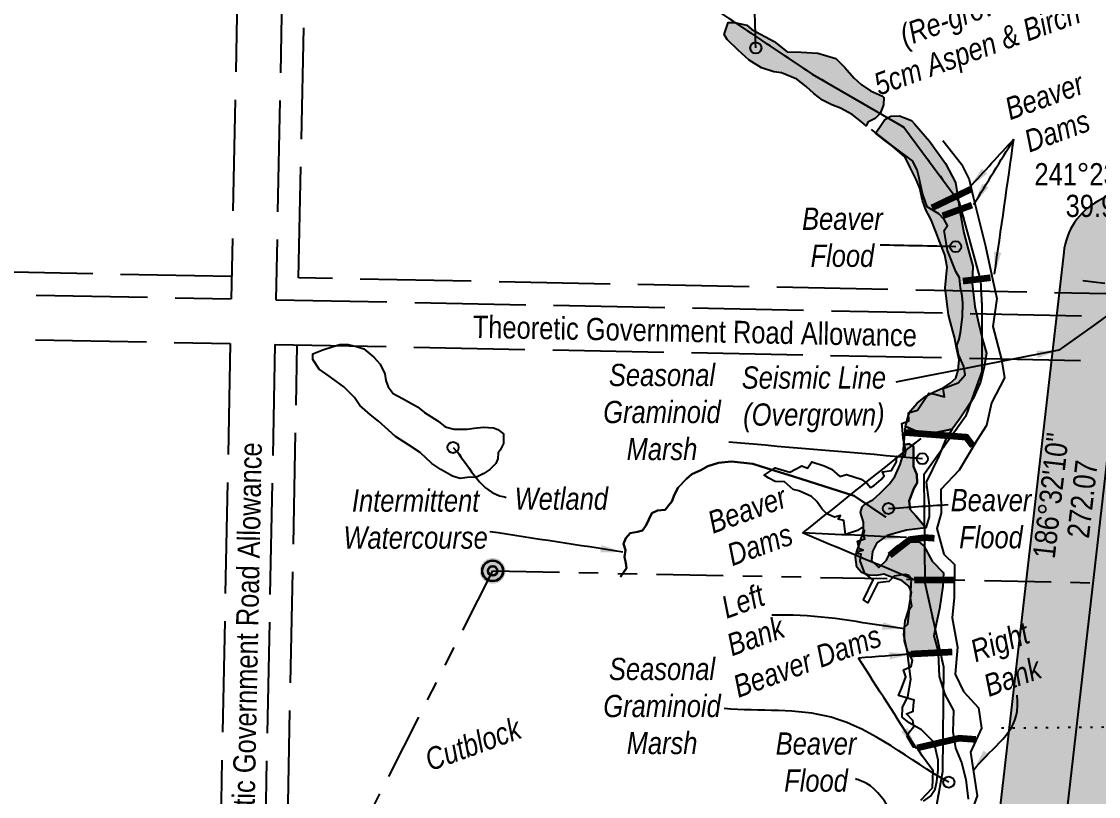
# Model space of a CAD drawing. Extents: x 408734 to 418041, y 6062812 to 6070261.
# Drawn here: x 409555.9 to 410040.4, y 6065916.8 to 6066265.6 of the extents above; entities that cross this region are included whole.
import ezdxf
from ezdxf.enums import TextEntityAlignment as Align

# ---------------------------------------------------------------- set-up
doc = ezdxf.new("R2010")
doc.units = 0
doc.header["$LTSCALE"] = 5
doc.header["$PDSIZE"] = 0.5
for name, pattern in [('0', [1, 1, 0]), ('foc-DRILLPATH', [14.75, 6, -1.75, 1.75, -1.75, 1.75, -1.75]), ('foc-SEISMIC', [20.5, 15, -1, 0.5, -1, 0.5, -1, 0.5, -1]), ('foc-TOPO', [1, 0.2, -0.8]), ('foc-UNSURVEYED', [12.5, 10, -2.5]), ('foc-WHEELTRACKS', [2, 0.4, -1.6])]:
    doc.linetypes.add(name, pattern=pattern)
doc.layers.get('Defpoints').update_dxf_attribs({"color": 9})
doc.layers.add('AS-GENERAL', color=48, linetype='Continuous', lineweight=18)
doc.layers.add('T-TEXT', color=48, linetype='Continuous', lineweight=18)
for name, color, linetype in [('AS-SEISMIC', 224, 'foc-SEISMIC'), ('L-BD', 7, 'Continuous'), ('L-MON', 1, 'Continuous'), ('L-ROAD-T', 7, 'Continuous'), ('L-USEC', 7, 'foc-UNSURVEYED'), ('P-BUFFER-H 30m', 51, 'Continuous'), ('P-PDRILLPATH', 12, 'foc-DRILLPATH'), ('P-PROPOSED', 10, 'Continuous'), ('P-PROPOSED-H', 21, 'Continuous'), ('P-TXT', 4, 'Continuous'), ('T-BUSH', 110, '0'), ('T-CREEK', 160, 'Continuous'), ('T-SLOPE', 48, 'Continuous'), ('T-VEGETATION CHANGE', 104, 'foc-TOPO'), ('T-WATER', 160, 'Continuous'), ('T-WATER-H', 133, 'Continuous'), ('T-WATER-P3', 160, 'foc-WHEELTRACKS'), ('T-WATER-T', 170, 'Continuous'), ('WETLAND', 143, 'Continuous'), ('WETLAND-T', 146, 'Continuous')]:
    doc.layers.add(name, color=color, linetype=linetype)
doc.styles.add('80CG', font='ARIALN.TTF', dxfattribs={"height": 10})
doc.styles.add('80L', font='ARIALN.TTF', dxfattribs={"height": 10})
doc.styles.add('foc-LtypeFont', font='ARIALN.TTF', dxfattribs={"height": 7.35})
doc.linetypes.add('foc-TOPO-flowdirection-NOLINE', pattern='A,0,[">",foc-LtypeFont,S=0.3,R=0,X=0,Y=-0.945],-20,[">",foc-LtypeFont,S=0.3,R=0,X=0,Y=-0.945],0', length=20)
doc.dimstyles.new('Compass 5 000', dxfattribs={"dimscale": 5, "dimtxt": 9, "dimasz": 2, "dimexe": 0.2, "dimexo": 0.0625, "dimgap": 0.5, "dimtad": 0, "dimtih": 1, "dimtoh": 1, "dimzin": 0, "dimdsep": 46, "dimtxsty": '80CG', "dimcen": 0.1, "dimse1": 1, "dimse2": 1, "dimclrd": 256, "dimclrt": 256, "dimaunit": 1, "dimadec": 4, "dimazin": 0, "dimtfac": 0.06, "dimtofl": 0, "dimtmove": 0, "dimatfit": 1, "dimfxl": 0.2, "dimtolj": 1, "dimtzin": 0, "dimlwd": -1, "dimarcsym": 0})

# ---------------------------------------------------------------- blocks, each defined once
blk = doc.blocks.new('*D71')
at = {"layer": 'Defpoints', "color": 0, "transparency": 16777216}
for p in [(410053.12, 6066146.21), (410053.15, 6066146.54), (410072.98, 6066143.93)]:
    blk.add_point(p, dxfattribs=at)
at = {"layer": 'P-TXT', "transparency": 16777216}
for p, q in [((410043.22, 6066147.68), (410033.28, 6066148.82)), ((410082.95, 6066143.13), (410092.89, 6066141.99))]:
    blk.add_line(p, q, dxfattribs=at)
for points in [[(410043.41, 6066149.34), (410043.03, 6066146.03), (410053.15, 6066146.54)], [(410083.14, 6066144.79), (410082.76, 6066141.47), (410073.02, 6066144.27)]]:
    blk.add_solid(points, dxfattribs=at)
at = {"layer": 'P-TXT', "transparency": 16777216, "insert": (410120.62, 6066141.99), "char_height": 10, "attachment_point": 5, "style": '80CG', "bg_fill": 3, "box_fill_scale": 1.1, "bg_fill_color": 256, "bg_fill_true_color": 13158600, "bg_fill_transparency": 0}
blk.add_mtext('\\A1;20.00 A/R', dxfattribs=at)
blk = doc.blocks.new('plbh')
at = {"layer": 'L-MON'}
h = blk.add_hatch(color=255, dxfattribs=at)
h.dxf.hatch_style = 1
edge = h.paths.add_edge_path()
edge.add_arc((0, 0), 1.16, 0, 360)
h = blk.add_hatch(color=256, dxfattribs=at)
h.dxf.hatch_style = 1
h.paths.add_polyline_path([(-0.96, 0, 1), (0.96, 0, 1)])
h.paths.add_polyline_path([(0.91, 0, -1), (-0.91, 0, -1)], flags=16)
h.paths.add_polyline_path([(0.45, 0, -1), (-0.45, 0, -1)], flags=0)
h = blk.add_hatch(color=256, dxfattribs=at)
h.dxf.hatch_style = 1
h.paths.add_polyline_path([(-0.45, 0, 1), (0.45, 0, 1)])
h.paths.add_polyline_path([(0.4, 0, -1), (-0.4, 0, -1)], flags=16)
at = {"layer": 'L-MON', "color": 240}
for radius in [0.96, 0.91, 0.45, 0.4]:
    blk.add_circle((0, 0), radius, dxfattribs=at)

msp = doc.modelspace()

# ---------------------------------------------------------------- hatches: boundary and pattern name
at = {"layer": 'P-BUFFER-H 30m'}
h = msp.add_hatch(color=256, dxfattribs=at)
h.dxf.hatch_style = 1
edge = h.paths.add_edge_path()
edge.add_line((409729.563, 6065788.765), (409674.537, 6065860.962))
edge.add_arc((409595.038, 6065800.37), 99.958, 37.3134, 127.3134)
edge.add_line((409534.446, 6065879.869), (409359.769, 6065746.737))
edge.add_arc((409420.361, 6065667.237), 99.958, 127.3134, 217.3134)
edge.add_line((409340.861, 6065606.645), (409469.074, 6065438.423))
edge.add_arc((409548.574, 6065499.015), 99.958, 217.3134, 307.3134)
edge.add_line((409609.166, 6065419.515), (409783.843, 6065552.648))
edge.add_arc((409723.251, 6065632.148), 99.958, 307.3134, 397.3134)
edge.add_line((409802.75, 6065692.74), (409782.882, 6065718.868))
edge.add_line((409782.882, 6065718.868), (409985.249, 6065764.823))
edge.add_arc((409978.601, 6065794.083), 30.006, 282.80032, 322.70972)
edge.add_line((410002.473, 6065775.904), (410066.883, 6065862.709))
edge.add_arc((410042.801, 6065880.578), 29.987, 323.42442, 353.46338)
edge.add_line((410072.593, 6065877.164), (410101.211, 6066126.916))
edge.add_line((410101.211, 6066126.916), (410113.522, 6066133.633))
edge.add_arc((410099.161, 6066159.958), 29.987, 298.61467, 388.61467)
edge.add_line((410125.486, 6066174.319), (410115.911, 6066191.869))
edge.add_arc((410089.587, 6066177.508), 29.987, 28.61467, 118.61467)
edge.add_line((410075.225, 6066203.832), (410040.148, 6066184.696))
edge.add_arc((410054.509, 6066158.371), 29.987, 118.61467, 173.46338)
edge.add_line((410024.717, 6066161.785), (409994.674, 6065899.59))
edge.add_line((409994.674, 6065899.59), (409949.497, 6065838.707))
edge.add_line((409949.497, 6065838.707), (409729.563, 6065788.765))
at = {"layer": 'P-PROPOSED-H'}
h = msp.add_hatch(color=256, dxfattribs=at)
h.dxf.hatch_style = 1
h.paths.add_polyline_path([(409978.608, 6065794.066), (410042.801, 6065880.578), (410073.19, 6066145.789), (410099.161, 6066159.958), (410089.587, 6066177.508), (410054.509, 6066158.371), (410023.55, 6065888.183), (409966.964, 6065811.922), (409646.701, 6065739.198), (409643.524, 6065736.753), (409655.726, 6065720.743)])
at = {"layer": 'T-WATER-H', "linetype": 'Continuous'}
h = msp.add_hatch(color=256, dxfattribs=at)
h.dxf.hatch_style = 1
h.paths.add_polyline_path([(409936.599, 6066220.241), (409935.819, 6066218.682), (409933.829, 6066220.366), (409929.623, 6066223.672), (409924.364, 6066226.526), (409920.458, 6066228.028), (409916.252, 6066230.132), (409912.345, 6066233.136), (409908.89, 6066236.291), (409904.683, 6066239.596), (409897.773, 6066242.451), (409894.317, 6066242.902), (409888.759, 6066244.705), (409883.2, 6066248.16), (409878.242, 6066252.667), (409873.284, 6066257.475), (409871.915, 6066259.733), (409873.719, 6066265.157), (409876.741, 6066265.157), (409882.122, 6066264.004), (409884.383, 6066261.958), (409894.513, 6066256.626), (409900.378, 6066252.005), (409906.599, 6066251.827), (409914.063, 6066251.294), (409922.239, 6066248.984), (409926.327, 6066244.896), (409930.237, 6066240.275), (409933.613, 6066237.254), (409937.879, 6066234.41), (409943.211, 6066231.922), (409943.782, 6066231.442), (409943.628, 6066228.051), (409942.222, 6066224.146), (409939.879, 6066221.959)])
h = msp.add_hatch(color=256, dxfattribs=at)
h.dxf.hatch_style = 1
h.paths.add_polyline_path([(409974.58, 6066082.187), (409966.59, 6066080.437), (409962.841, 6066080.905), (409958.311, 6066081.218), (409953.624, 6066083.274), (409954.874, 6066088.466), (409955.739, 6066090.389), (409958.816, 6066093.754), (409962.662, 6066096.927), (409966.508, 6066098.85), (409970.451, 6066100.773), (409973.72, 6066102.792), (409976.22, 6066105.1), (409977.181, 6066108.657), (409977.662, 6066113.369), (409976.508, 6066118.657), (409975.595, 6066123.465), (409974.843, 6066126.169), (409973.792, 6066130.075), (409972.89, 6066133.53), (409972.139, 6066139.54), (409971.388, 6066145.699), (409972.289, 6066155.014), (409971.238, 6066160.573), (409968.684, 6066167.033), (409967.332, 6066170.638), (409965.078, 6066176.347), (409962.674, 6066180.854), (409961.172, 6066185.061), (409959.97, 6066190.62), (409958.317, 6066194.526), (409955.463, 6066200.235), (409953.36, 6066204.592), (409947.801, 6066209.399), (409944.195, 6066212.103), (409939.986, 6066215.334), (409941.91, 6066217.898), (409944.253, 6066221.491), (409946.908, 6066223.053), (409950.813, 6066223.209), (409956.261, 6066221.005), (409957.566, 6066219.465), (409964.327, 6066211.803), (409971.538, 6066201.737), (409976.045, 6066193.174), (409977.097, 6066186.563), (409977.998, 6066180.253), (409979.801, 6066170.488), (409981.754, 6066163.127), (409983.858, 6066155.465), (409983.557, 6066147.803), (409984.759, 6066137.286), (409986.412, 6066129.925), (409988.214, 6066122.413), (409990.017, 6066116.253), (409988.9, 6066110.122), (409987.257, 6066103.314), (409984.205, 6066096.272), (409980.919, 6066091.108), (409977.867, 6066086.647)])
h = msp.add_hatch(color=256, dxfattribs=at)
h.dxf.hatch_style = 1
h.paths.add_polyline_path([(409938.19, 6066022.963), (409941.607, 6066019.79), (409945.024, 6066023.207), (409946.733, 6066026.868), (409950.15, 6066029.796), (409956.018, 6066031.4), (409959.717, 6066031.2), (409961.826, 6066029.567), (409965.538, 6066022.728), (409970.618, 6066017.453), (409970.423, 6066011.396), (409968.86, 6066001.235), (409967.297, 6065994.397), (409966.32, 6065989.121), (409968.274, 6065982.088), (409968.307, 6065981.116), (409963.935, 6065982.027), (409960.498, 6065981.714), (409958.78, 6065981.402), (409954.411, 6065981.492), (409952.855, 6065989.623), (409953.336, 6065995.873), (409954.97, 6066000.584), (409956.22, 6066008.661), (409955.162, 6066011.353), (409951.893, 6066013.949), (409946.509, 6066015.872), (409943.817, 6066016.833), (409940.548, 6066016.257), (409936.99, 6066016.449), (409933.817, 6066017.603), (409931.702, 6066020.006), (409931.125, 6066024.526), (409931.509, 6066026.641), (409932.759, 6066030.102), (409933.913, 6066033.756), (409934.682, 6066036.833), (409934.682, 6066040.198), (409933.336, 6066044.621), (409934.106, 6066047.121), (409935.356, 6066048.563), (409938.913, 6066050.39), (409942.086, 6066053.275), (409946.317, 6066057.505), (409948.72, 6066060.774), (409951.22, 6066066.159), (409952.47, 6066070.678), (409952.863, 6066075.054), (409955.031, 6066075.594), (409957.218, 6066074.344), (409957.218, 6066070.908), (409957.218, 6066065.285), (409958.624, 6066061.692), (409958.78, 6066057.943), (409957.374, 6066055.444), (409955.187, 6066049.82), (409955.656, 6066045.915), (409958.155, 6066043.103), (409960.498, 6066040.448), (409962.713, 6066037.702), (409954.055, 6066036.63), (409949.661, 6066035.41), (409945.268, 6066034.19), (409940.631, 6066031.017), (409938.678, 6066027.112)])

# ---------------------------------------------------------------- linework, layer by layer
at = {"layer": 'AS-GENERAL', "const_width": 2.999, "flags": 128}
for points in [[(409965.453, 6066181.754), (409983.113, 6066190.189)], [(409970.246, 6066178.143), (409983.46, 6066182.972)], [(409979.36, 6066148.744), (409991.808, 6066150.286)], [(409983.867, 6066074.576), (409980.906, 6066078.525), (409953.457, 6066080.61)], [(409946.403, 6066025.288), (409955.583, 6066032.456), (409962.548, 6066033.307), (409966.588, 6066033.019)], [(409957.453, 6066014.17), (409975.242, 6066014.221)], [(409956.049, 6065980.929), (409974.596, 6065981.851)], [(409958.759, 6065938.65), (409977.731, 6065943.015), (409985.176, 6065942.48)]]:
    msp.add_lwpolyline(points, dxfattribs=at)
at = {"layer": 'AS-SEISMIC', "flags": 128}
msp.add_lwpolyline([(410082.863, 6066161.761), (410037.93, 6066128.563), (410022.572, 6066117.669)], dxfattribs=at)
at = {"layer": 'L-USEC'}
for p, q in [((409658.226, 6066542.836), (409650.175, 6066140.76)), ((409678.331, 6066542.434), (409670.28, 6066140.363)), ((409680.532, 6066150.217), (409688.382, 6066542.242)), ((409650.377, 6066150.812), (409250.241, 6066158.72)), ((409250.033, 6066148.667), (409650.175, 6066140.76)), ((410070.614, 6066142.506), (409680.532, 6066150.217)), ((409670.28, 6066140.363), (410070.411, 6066132.454)), ((409249.636, 6066128.563), (409649.773, 6066120.656)), ((409649.773, 6066120.656), (409641.723, 6065718.576)), ((409669.877, 6066120.259), (409661.827, 6065718.173)), ((409669.877, 6066120.259), (410070.013, 6066112.349)), ((409671.879, 6065717.98), (409679.929, 6066120.06))]:
    msp.add_line(p, q, dxfattribs=at)
at = {"layer": 'P-BUFFER-H 30m', "flags": 128}
msp.add_lwpolyline([(409729.563, 6065788.765), (409674.537, 6065860.962, 0.4142136), (409534.446, 6065879.869), (409359.769, 6065746.737, 0.4142136), (409340.861, 6065606.645), (409469.074, 6065438.423, 0.4142136), (409609.166, 6065419.515), (409783.843, 6065552.648, 0.4142136), (409802.75, 6065692.74), (409782.882, 6065718.868), (409985.249, 6065764.823, 0.1759194), (410002.473, 6065775.904), (410066.883, 6065862.709, 0.1318254), (410072.593, 6065877.164), (410101.211, 6066126.916), (410113.522, 6066133.633, 0.4142136), (410125.486, 6066174.319), (410115.911, 6066191.869, 0.4142136), (410075.225, 6066203.832), (410040.148, 6066184.696, 0.2439989), (410024.717, 6066161.785), (409994.674, 6065899.59), (409949.497, 6065838.707)], format="xyb", close=True, dxfattribs=at)
at = {"layer": 'P-PDRILLPATH'}
msp.add_line((409767.814, 6066018.346), (409582.207, 6065652.321), dxfattribs=at)
at = {"layer": 'P-PDRILLPATH', "flags": 128}
msp.add_lwpolyline([(409767.815, 6066018.345), (410568.017, 6066002.53)], dxfattribs=at)
at = {"layer": 'P-PROPOSED', "flags": 128}
msp.add_lwpolyline([(409978.608, 6065794.066), (410042.801, 6065880.578), (410073.19, 6066145.789), (410099.161, 6066159.958), (410089.587, 6066177.508), (410054.509, 6066158.371), (410023.55, 6065888.183), (409966.964, 6065811.922), (409646.701, 6065739.198), (409643.524, 6065736.753), (409655.726, 6065720.743)], close=True, dxfattribs=at)
at = {"layer": 'T-CREEK', "linetype": 'Continuous'}
msp.add_lwpolyline([(409944.641, 6066042.51), (409930.485, 6066052.151), (409903.235, 6066060.885), (409888.566, 6066065.349), (409884.845, 6066066.493), (409875.258, 6066067.638), (409869.391, 6066066.923), (409864.668, 6066065.492), (409861.52, 6066063.631), (409857.37, 6066061.914), (409855.081, 6066059.768), (409851.217, 6066055.904), (409849.643, 6066052.756), (409848.355, 6066049.608), (409847.067, 6066047.891), (409845.493, 6066045.887), (409841.916, 6066045.458), (409839.483, 6066044.313), (409838.052, 6066041.451), (409836.907, 6066038.875), (409835.19, 6066036.443), (409833.044, 6066035.87), (409829.609, 6066035.298), (409827.663, 6066033.103), (409826.747, 6066030.576), (409827.606, 6066027.714), (409827.177, 6066024.709), (409827.749, 6066021.847), (409828.035, 6066019.557), (409825.316, 6066015.694)], dxfattribs=at)
at = {"layer": 'T-CREEK', "linetype": 'foc-TOPO-flowdirection-NOLINE', "flags": 128}
msp.add_lwpolyline([(409825.316, 6066015.694), (409828.035, 6066019.557), (409827.749, 6066021.847), (409827.177, 6066024.709), (409827.606, 6066027.714), (409826.747, 6066030.576), (409827.663, 6066033.103), (409829.609, 6066035.298), (409833.044, 6066035.87), (409835.19, 6066036.443), (409836.907, 6066038.875), (409838.052, 6066041.451), (409839.483, 6066044.313), (409841.916, 6066045.458), (409845.493, 6066045.887), (409847.067, 6066047.891), (409848.355, 6066049.608), (409849.643, 6066052.756), (409851.217, 6066055.904), (409855.081, 6066059.768), (409857.37, 6066061.914), (409861.52, 6066063.631), (409864.668, 6066065.492), (409869.391, 6066066.923), (409875.258, 6066067.638), (409884.845, 6066066.493), (409888.566, 6066065.349), (409903.235, 6066060.885), (409930.485, 6066052.151), (409944.641, 6066042.51)], dxfattribs=at)
at = {"layer": 'T-SLOPE', "flags": 128}
for points in [[(409960.491, 6065915.129), (409965.753, 6065920.705), (409966.051, 6065928.383), (409961.113, 6065935.047), (409958.759, 6065938.65), (409957.15, 6065938.99), (409954.3, 6065943.863), (409955.418, 6065945.86), (409957.356, 6065948.376), (409956.924, 6065950.992), (409953.975, 6065954.071), (409956.956, 6065955.2), (409957.191, 6065957.955), (409957.52, 6065960.123), (409950.465, 6065962.248), (409951.687, 6065965.468), (409953.712, 6065970.666), (409952.667, 6065973.793), (409956.041, 6065975.329), (409956.685, 6065978.216), (409954.512, 6065982.147), (409953.141, 6065986.827), (409953.169, 6065992.974), (409954.62, 6065994.377), (409955.383, 6066001.158), (409956.375, 6066002.67), (409955.849, 6066006.141), (409956.311, 6066014.91), (409955.054, 6066016.319), (409953.468, 6066016.639), (409948.511, 6066016.023), (409946.002, 6066013.606), (409943.476, 6066013.322), (409941.078, 6066013), (409940.296, 6066011.492), (409936.584, 6066003.886), (409934.644, 6066005.295), (409939.004, 6066014.264), (409935.285, 6066017.137), (409933.125, 6066022.825), (409933.602, 6066025.804), (409932.254, 6066026.057), (409932.577, 6066027.226), (409934.494, 6066027.706), (409932.673, 6066028.337), (409931.96, 6066031.729), (409935.208, 6066032.838), (409934.663, 6066034.436), (409935.067, 6066036.448), (409933.973, 6066037.912), (409932.014, 6066036.582), (409926.585, 6066034.668), (409925.764, 6066040.969), (409923.205, 6066041.595), (409924.337, 6066043.258), (409921.561, 6066042.565), (409918.199, 6066043.948), (409916.043, 6066046.145), (409913.621, 6066049.598), (409911.33, 6066051.794), (409907.972, 6066053.26), (409905.525, 6066054.416), (409903.037, 6066054.894), (409899.133, 6066058.39), (409894.962, 6066058.638), (409892.135, 6066060.068), (409890.003, 6066061.475), (409894.93, 6066064.772), (409901.466, 6066062.798), (409906.946, 6066065.566), (409909.505, 6066064.565), (409911.436, 6066067.345), (409916.917, 6066065.674), (409920.251, 6066064.103), (409924.046, 6066060.795), (409926.939, 6066061.663), (409933.553, 6066059.687), (409936.208, 6066057.835), (409937.743, 6066055.921), (409939.482, 6066056.742), (409942.546, 6066059.42), (409943.9, 6066061.048), (409943.156, 6066062.986), (409947.224, 6066063.489), (409949.435, 6066067.48), (409949.671, 6066070.001), (409953.188, 6066069.773), (409953.643, 6066072.012), (409952.483, 6066078.007), (409951.987, 6066083.565), (409951.925, 6066084.707), (409954.994, 6066085.801), (409954.941, 6066089.443), (409958.993, 6066090.666), (409964.073, 6066098.351), (409966.757, 6066097.926), (409971.063, 6066096.705), (409970.567, 6066100.415), (409977.27, 6066102.9), (409980.438, 6066106.511), (409979.809, 6066110.269), (409977.403, 6066115.698), (409976.674, 6066119.748), (409977.731, 6066122.632), (409978.261, 6066125.577), (409979.196, 6066132.637), (409979.303, 6066138.798), (409978.974, 6066142.143), (409978.233, 6066145.799), (409977.843, 6066150.233), (409976.185, 6066153.051), (409972.414, 6066162.559), (409970.999, 6066171.511), (409972.433, 6066173.73), (409971.023, 6066176.528), (409968.591, 6066178.963), (409963.369, 6066182.154), (409961.24, 6066188.135), (409959.387, 6066196.371), (409958.789, 6066198.873), (409956.771, 6066202.91), (409947.91, 6066209.474), (409938.227, 6066217.061)], [(409970.32, 6066212.01), (409978.72, 6066201.353), (409982.214, 6066194.537), (409984.038, 6066186.642), (409989.472, 6066164.484), (409992.816, 6066149.054), (409994.594, 6066140.985), (409992.859, 6066128.373), (409996.7, 6066113.515), (409998.037, 6066105.237), (409992.31, 6066093.911), (409990.058, 6066083.795), (409985.694, 6066077.069), (409977.628, 6066063.629), (409969.505, 6066054.954), (409969.627, 6066044.333), (409967.717, 6066037.43), (409970.871, 6066025.838), (409975.582, 6066021.261), (409975.379, 6066006.343), (409974.553, 6065997.238), (409976.966, 6065984.023), (409975.861, 6065971.846), (409979.579, 6065964.006), (409986.356, 6065956.713), (409987.787, 6065947.514), (409982.759, 6065936.715), (409985.743, 6065917.156), (409982.03, 6065906.727)]]:
    msp.add_lwpolyline(points, dxfattribs=at)
at = {"layer": 'T-VEGETATION CHANGE', "flags": 128}
msp.add_lwpolyline([(409996.728, 6065947.66), (410075.293, 6065948.388)], dxfattribs=at)
at = {"layer": 'T-WATER', "linetype": 'Continuous'}
for points in [[(409936.599, 6066220.241), (409935.819, 6066218.682), (409933.829, 6066220.366), (409929.623, 6066223.672), (409924.364, 6066226.526), (409920.458, 6066228.028), (409916.252, 6066230.132), (409912.345, 6066233.136), (409908.89, 6066236.291), (409904.683, 6066239.596), (409897.773, 6066242.451), (409894.317, 6066242.902), (409888.759, 6066244.705), (409883.2, 6066248.16), (409878.242, 6066252.667), (409873.284, 6066257.475), (409871.915, 6066259.733), (409873.719, 6066265.157), (409876.741, 6066265.157), (409882.122, 6066264.004), (409884.383, 6066261.958), (409894.513, 6066256.626), (409900.378, 6066252.005), (409906.599, 6066251.827), (409914.063, 6066251.294), (409922.239, 6066248.984), (409926.327, 6066244.896), (409930.237, 6066240.275), (409933.613, 6066237.254), (409937.879, 6066234.41), (409943.211, 6066231.922), (409943.782, 6066231.442), (409943.628, 6066228.051), (409942.222, 6066224.146), (409939.879, 6066221.959), (409936.599, 6066220.241)], [(409974.58, 6066082.187), (409966.59, 6066080.437), (409962.841, 6066080.905), (409958.311, 6066081.218), (409953.624, 6066083.274), (409954.874, 6066088.466), (409955.739, 6066090.389), (409958.816, 6066093.754), (409962.662, 6066096.927), (409966.508, 6066098.85), (409970.451, 6066100.773), (409973.72, 6066102.792), (409976.22, 6066105.1), (409977.181, 6066108.657), (409977.662, 6066113.369), (409976.508, 6066118.657), (409975.595, 6066123.465), (409974.843, 6066126.169), (409973.792, 6066130.075), (409972.89, 6066133.53), (409972.139, 6066139.54), (409971.388, 6066145.699), (409972.289, 6066155.014), (409971.238, 6066160.573), (409968.684, 6066167.033), (409967.332, 6066170.638), (409965.078, 6066176.347), (409962.674, 6066180.854), (409961.172, 6066185.061), (409959.97, 6066190.62), (409958.317, 6066194.526), (409955.463, 6066200.235), (409953.36, 6066204.592), (409947.801, 6066209.399), (409944.195, 6066212.103), (409939.986, 6066215.334), (409941.91, 6066217.898), (409944.253, 6066221.491), (409946.908, 6066223.053), (409950.813, 6066223.209), (409956.261, 6066221.005), (409957.566, 6066219.465), (409964.327, 6066211.803), (409971.538, 6066201.737), (409976.045, 6066193.174), (409977.097, 6066186.563), (409977.998, 6066180.253), (409979.801, 6066170.488), (409981.754, 6066163.127), (409983.858, 6066155.465), (409983.557, 6066147.803), (409984.759, 6066137.286), (409986.412, 6066129.925), (409988.214, 6066122.413), (409990.017, 6066116.253), (409988.9, 6066110.122), (409987.257, 6066103.314), (409984.205, 6066096.272), (409980.919, 6066091.108), (409977.867, 6066086.647), (409974.58, 6066082.187)], [(409938.19, 6066022.963), (409941.607, 6066019.79), (409945.024, 6066023.207), (409946.733, 6066026.868), (409950.15, 6066029.796), (409956.018, 6066031.4), (409959.717, 6066031.2), (409961.826, 6066029.567), (409965.538, 6066022.728), (409970.618, 6066017.453), (409970.423, 6066011.396), (409968.86, 6066001.235), (409967.297, 6065994.397), (409966.32, 6065989.121), (409968.274, 6065982.088), (409968.307, 6065981.116), (409963.935, 6065982.027), (409960.498, 6065981.714), (409958.78, 6065981.402), (409954.411, 6065981.492), (409952.855, 6065989.623), (409953.336, 6065995.873), (409954.97, 6066000.584), (409956.22, 6066008.661), (409955.162, 6066011.353), (409951.893, 6066013.949), (409946.509, 6066015.872), (409943.817, 6066016.833), (409940.548, 6066016.257), (409936.99, 6066016.449), (409933.817, 6066017.603), (409931.702, 6066020.006), (409931.125, 6066024.526), (409931.509, 6066026.641), (409932.759, 6066030.102), (409933.913, 6066033.756), (409934.682, 6066036.833), (409934.682, 6066040.198), (409933.336, 6066044.621), (409934.106, 6066047.121), (409935.356, 6066048.563), (409938.913, 6066050.39), (409942.086, 6066053.275), (409946.317, 6066057.505), (409948.72, 6066060.774), (409951.22, 6066066.159), (409952.47, 6066070.678), (409952.863, 6066075.054), (409955.031, 6066075.594), (409957.218, 6066074.344), (409957.218, 6066070.908), (409957.218, 6066065.285), (409958.624, 6066061.692), (409958.78, 6066057.943), (409957.374, 6066055.444), (409955.187, 6066049.82), (409955.656, 6066045.915), (409958.155, 6066043.103), (409960.498, 6066040.448), (409962.713, 6066037.702), (409954.055, 6066036.63), (409949.661, 6066035.41), (409945.268, 6066034.19), (409940.631, 6066031.017), (409938.678, 6066027.112), (409938.19, 6066022.963)]]:
    msp.add_lwpolyline(points, close=True, dxfattribs=at)
at = {"layer": 'T-WATER-P3', "flags": 128}
msp.add_lwpolyline([(409556.727, 6066466.884), (409574.609, 6066465.509), (409674.103, 6066412.32), (409709.731, 6066396.22), (409741.247, 6066376.917), (409767.912, 6066352.592), (409792.258, 6066326.073), (409820.103, 6066303.192), (409911.627, 6066241.907), (409952.876, 6066217.991), (409977.579, 6066184.612), (409987.221, 6066149.021), (409987.899, 6066137.487), (409987.898, 6066108.133), (409980.568, 6066087.78), (409961.836, 6066061.57), (409962.237, 6066012.929), (409970.617, 6065975.195), (409970.2, 6065927.954), (409967.651, 6065913.823), (409967.517, 6065880.659), (409980.994, 6065844.975), (410005.894, 6065819.061), (410014.007, 6065811.672)], dxfattribs=at)
at = {"layer": 'T-WATER-P3', "linetype": 'foc-TOPO-flowdirection-NOLINE', "flags": 128}
msp.add_lwpolyline([(409556.727, 6066466.884), (409574.609, 6066465.509), (409674.103, 6066412.32), (409709.731, 6066396.22), (409741.247, 6066376.917), (409767.912, 6066352.592), (409792.258, 6066326.073), (409820.103, 6066303.192), (409911.627, 6066241.907), (409952.876, 6066217.991), (409977.579, 6066184.612), (409987.221, 6066149.021), (409987.899, 6066137.487), (409987.898, 6066108.133), (409980.568, 6066087.78), (409961.836, 6066061.57), (409962.237, 6066012.929), (409970.617, 6065975.195), (409970.2, 6065927.954), (409967.651, 6065913.823), (409967.517, 6065880.659), (409980.994, 6065844.975), (410005.894, 6065819.061), (410014.007, 6065811.672)], dxfattribs=at)
at = {"layer": 'WETLAND', "linetype": 'Continuous'}
for points in [[(409746.468, 6066083.233), (409750.52, 6066082.176), (409756.332, 6066082.176), (409759.503, 6066082.528), (409763.73, 6066083.057), (409768.134, 6066082.704), (409770.072, 6066082), (409772.714, 6066080.062), (409772.714, 6066077.772), (409772.714, 6066075.658), (409771.129, 6066072.664), (409770.248, 6066071.431), (409770.072, 6066068.789), (409769.191, 6066066.675), (409766.549, 6066064.033), (409763.907, 6066062.095), (409760.56, 6066060.51), (409756.332, 6066060.334), (409753.162, 6066059.982), (409749.815, 6066061.038), (409744.531, 6066064.033), (409740.479, 6066066.675), (409735.195, 6066071.607), (409729.911, 6066075.13), (409724.098, 6066078.829), (409720.927, 6066081.647), (409716.524, 6066085.699), (409712.825, 6066088.517), (409708.069, 6066092.745), (409705.603, 6066096.444), (409700.847, 6066101.2), (409694.329, 6066105.955), (409689.75, 6066109.126), (409686.931, 6066113.53), (409686.931, 6066115.996), (409691.335, 6066117.757), (409696.091, 6066119.342), (409699.085, 6066120.223), (409702.784, 6066120.223), (409707.012, 6066119.166), (409709.83, 6066118.286), (409714.41, 6066114.587), (409717.228, 6066111.416), (409719.342, 6066107.012), (409719.694, 6066104.018), (409720.751, 6066101.2), (409723.041, 6066098.205), (409727.268, 6066095.915), (409733.962, 6066092.216), (409737.133, 6066089.574), (409739.951, 6066087.813), (409743.298, 6066085.699), (409746.468, 6066083.233)], [(409962.841, 6066080.905), (409966.59, 6066080.437), (409974.58, 6066082.187), (409971.529, 6066077.258), (409968.477, 6066069.981), (409962.843, 6066058.244), (409964.171, 6066047.933), (409964.171, 6066042.658), (409962.713, 6066037.702), (409960.498, 6066040.448), (409958.155, 6066043.103), (409955.656, 6066045.915), (409955.187, 6066049.82), (409957.374, 6066055.444), (409958.78, 6066057.943), (409958.624, 6066061.692), (409957.218, 6066065.285), (409957.218, 6066070.908), (409957.218, 6066074.344), (409955.031, 6066075.594), (409952.863, 6066075.054), (409953.143, 6066078.178), (409953.624, 6066083.274), (409958.311, 6066081.218), (409962.841, 6066080.905)]]:
    msp.add_lwpolyline(points, close=True, dxfattribs=at)
msp.add_lwpolyline([(409961.673, 6065914.756), (409964.744, 6065916.917), (409966.905, 6065920.102), (409967.702, 6065923.514), (409967.862, 6065925.097), (409968.233, 6065928.747), (409968.233, 6065933.116), (409966.43, 6065941.079), (409960.721, 6065946.788), (409955.162, 6065949.943), (409952.008, 6065952.497), (409952.158, 6065956.853), (409954.562, 6065961.811), (409955.914, 6065969.623), (409954.411, 6065981.492), (409958.78, 6065981.402), (409960.498, 6065981.714), (409963.935, 6065982.027), (409963.935, 6065982.027), (409968.307, 6065981.116), (409968.665, 6065970.755), (409971.205, 6065962.744), (409975.112, 6065955.515), (409974.917, 6065945.941), (409976.002, 6065938.615), (409978.735, 6065932.045), (409980.669, 6065924.424), (409981.692, 6065915.552)], dxfattribs=at)

# ---------------------------------------------------------------- block references
at = {"layer": 'L-MON', "xscale": 4.997897049999991, "yscale": 4.997897049999991, "zscale": 4.997897049999991}
msp.add_blockref('plbh', (409767.815, 6066018.345), dxfattribs=at)

# ---------------------------------------------------------------- texts
at = {"layer": 'AS-SEISMIC', "insert": (409879.952, 6066110.365), "char_height": 9.99579, "attachment_point": 1, "style": '80L'}
msp.add_mtext_dynamic_manual_height_columns('\\pxqc;{\\fArial Narrow|b0|i1|c0|p34;Seismic Line (Overgrown)}', width=64.75894, gutter_width=50, heights=[0], dxfattribs=at)
at = {"layer": 'L-BD', "style": '80L'}
for s, height, p in [("186°32'10''", 9.99579, (410018.94, 6066052.251)), ('272.07', 9.9958, (410033.091, 6066050.629))]:
    msp.add_text(s, height=height, rotation=83.4634, dxfattribs=at).set_placement(p, align=Align.MIDDLE)
at = {"layer": 'L-BD', "insert": (410011.789, 6066201.86), "char_height": 9.99579, "width": 56.28368, "attachment_point": 1, "line_spacing_factor": 0.855, "style": '80L'}
msp.add_mtext("\\pxqc;241°23'05'' 39.97", dxfattribs=at)
at = {"layer": 'L-ROAD-T', "style": '80L'}
for rotation, p in [(358.86763, (409858.754, 6066126.296)), (88.86763, (409657.011, 6065976.287))]:
    msp.add_text('Theoretic Government Road Allowance', height=9.99579, rotation=rotation, dxfattribs=at).set_placement(p, align=Align.MIDDLE_CENTER)
at = {"layer": 'T-BUSH', "insert": (409932.598, 6066257.242), "char_height": 9.99579, "attachment_point": 1, "rotation": 20, "style": '80L'}
msp.add_mtext_dynamic_manual_height_columns('\\pxqc;{\\fArial Narrow|b0|i1|c0|p34;(Re-growth)\\P5cm Aspen & Birch}', width=97.23506, gutter_width=50, heights=[0], dxfattribs=at)
at = {"layer": 'T-TEXT', "attachment_point": 1, "rotation": 20, "style": '80L'}
for s, width, gutter_width, insert, char_height in [('\\pxqc,t2;{\\fArial Narrow|b0|i1|c0|p34;Beaver Dams}', 37.40768, 50.021, (409996.711, 6066230.335), 10), ('\\pxqc,t2;{\\fArial Narrow|b0|i1|c0|p34;Beaver Dams}', 37.40768, 50.021, (409862.995, 6066044.198), 10), ('\\pxqc;{\\fArial Narrow|b0|i1|c0|p34;Left Bank}', 27.8775, 50, (409865.553, 6066004.615), 10), ('\\pxqc;{\\fArial Narrow|b0|i1|c0|p34;Right Bank}', 27.8775, 50, (409981.134, 6065986.305), 10), ('\\pxqc,t2;{\\fArial Narrow|b0|i1|c0|p34;Beaver Dams}', 72.17773, 50.021, (409873.667, 6065970.07), 10), ('{\\fArial Narrow|b0|i1|c0|p34;Cutblock}', 45.27735, 50, (409736.296, 6065937.505), 9.99579)]:
    msp.add_mtext_dynamic_manual_height_columns(s, width=width, gutter_width=gutter_width, heights=[0], dxfattribs=dict(at, insert=insert, char_height=char_height))
at = {"layer": 'T-WATER-T', "char_height": 10, "attachment_point": 1, "style": '80L'}
for s, width, insert in [('\\pxqc;{\\fArial Narrow|b0|i1|c0|p34;Beaver Flood}', 35.76548, (409907.288, 6066181.827)), ('\\pxqc;{\\fArial Narrow|b0|i1|c0|p34;Intermittent\\PWatercourse}', 64.75211, (409700.784, 6066054.987)), ('\\pxqc;{\\fArial Narrow|b0|i1|c0|p34;Beaver Flood}', 35.76548, (409974.136, 6066055.181)), ('\\pxqc;{\\fArial Narrow|b0|i1|c0|p34;Beaver Flood}', 35.76548, (409895.417, 6065945.633))]:
    msp.add_mtext_dynamic_manual_height_columns(s, width=width, gutter_width=50, heights=[0], dxfattribs=dict(at, insert=insert))
at = {"layer": 'WETLAND-T', "linetype": 'Continuous', "char_height": 10, "attachment_point": 1, "style": '80L'}
for s, width, insert in [('\\pxqc;{\\fArial Narrow|b0|i1|c0|p34;Seasonal Graminoid Marsh}', 53.52633, (409817.241, 6066111.52)), ('{\\fArial Narrow|b0|i1|c0|p34;Wetland}', 42.70323, (409777.69, 6066055.827)), ('\\pxqc;{\\fArial Narrow|b0|i1|c0|p34;Seasonal Graminoid Marsh}', 53.52633, (409817.263, 6065979.203))]:
    msp.add_mtext_dynamic_manual_height_columns(s, width=width, gutter_width=50.021, heights=[0], dxfattribs=dict(at, insert=insert))

# ---------------------------------------------------------------- leaders
at = {"layer": 'AS-SEISMIC', "path_type": 1}
msp.add_leader([(410022.572, 6066117.669), (409949.139, 6066103.315)], dimstyle='Compass 5 000', override={"dimgap": 0.5, "dimtad": 0}, dxfattribs=at)
at = {"layer": 'T-TEXT', "path_type": 1}
for points in [[(409982.294, 6066190.898), (410002.297, 6066212.637)], [(409993.631, 6066151.876), (410002.297, 6066212.637)]]:
    msp.add_leader(points, dimstyle='Compass 5 000', dxfattribs=at)
for points in [[(409984.221, 6066183.193), (410002.297, 6066212.637)], [(409960.4, 6066077.916), (409907.211, 6066035.41)], [(409954.029, 6066033.337), (409907.211, 6066035.41)], [(409957.733, 6066014.231), (409907.211, 6066035.41)], [(409953.166, 6065992.313), (409903.087, 6065998.37), (409893.465, 6065998.37)], [(409956.331, 6065980.901), (409932.402, 6065979.09)], [(409958.466, 6065938.393), (409932.402, 6065979.09)], [(409984.018, 6065928.464), (410003.751, 6065954.98), (410003.863, 6065962.468)]]:
    msp.add_leader(points, dimstyle='Compass 5 000', override={"dimgap": 0.5, "dimtad": 0}, dxfattribs=at)
at = {"layer": 'T-WATER-T', "path_type": 1}
for points, override in [([(409886.199, 6066253.72), (409885.213, 6066292.978)], {"dimasz": 1, "dimldrblk": 'DotBlank'}), ([(409976.133, 6066164.248), (409942.114, 6066164.971)], {"dimasz": 1, "dimldrblk": 'DotBlank'}), ([(409945.878, 6066046.415), (409972.712, 6066048.209)], {"dimasz": 1, "dimldrblk": 'DotBlank'}), ([(409826.433, 6066026.808), (409766.575, 6066035.97)], {"dimasz": 2}), ([(409956.516, 6065893.49), (409933.762, 6065923.752), (409930.992, 6065924.741)], {"dimasz": 1, "dimldrblk": 'DotBlank'})]:
    msp.add_leader(points, dimstyle='Compass 5 000', override=override, dxfattribs=at)
at = {"layer": 'WETLAND-T', "linetype": 'Continuous', "path_type": 1}
for points in [[(409750.01, 6066073.876), (409770.907, 6066052.173), (409773.91, 6066051.423)], [(409961.155, 6066068.795), (409874.062, 6066076.242)], [(409973.035, 6065923.239), (409920.077, 6065952.452), (409871.902, 6065956.347)]]:
    msp.add_leader(points, dimstyle='Compass 5 000', override={"dimasz": 1, "dimldrblk": 'DotBlank'}, dxfattribs=at)

# ---------------------------------------------------------------- next in the draw order: dimensions: what is measured, and where the dimension line sits
at = {"layer": 'P-TXT'}
dim = msp.add_linear_dim(base=(410053.154, 6066146.544), p1=(410072.977, 6066143.933), p2=(410053.115, 6066146.209), angle=173.46338, text='20.00 A/R', dimstyle='Compass 5 000', override={"dimtfill": 1}, dxfattribs=at)
dim.commit()
dim.dimension.update_dxf_attribs({"geometry": '*D71', "text_midpoint": (410120.621, 6066141.991), "dimtype": 161})

doc.saveas('drawing.dxf')
